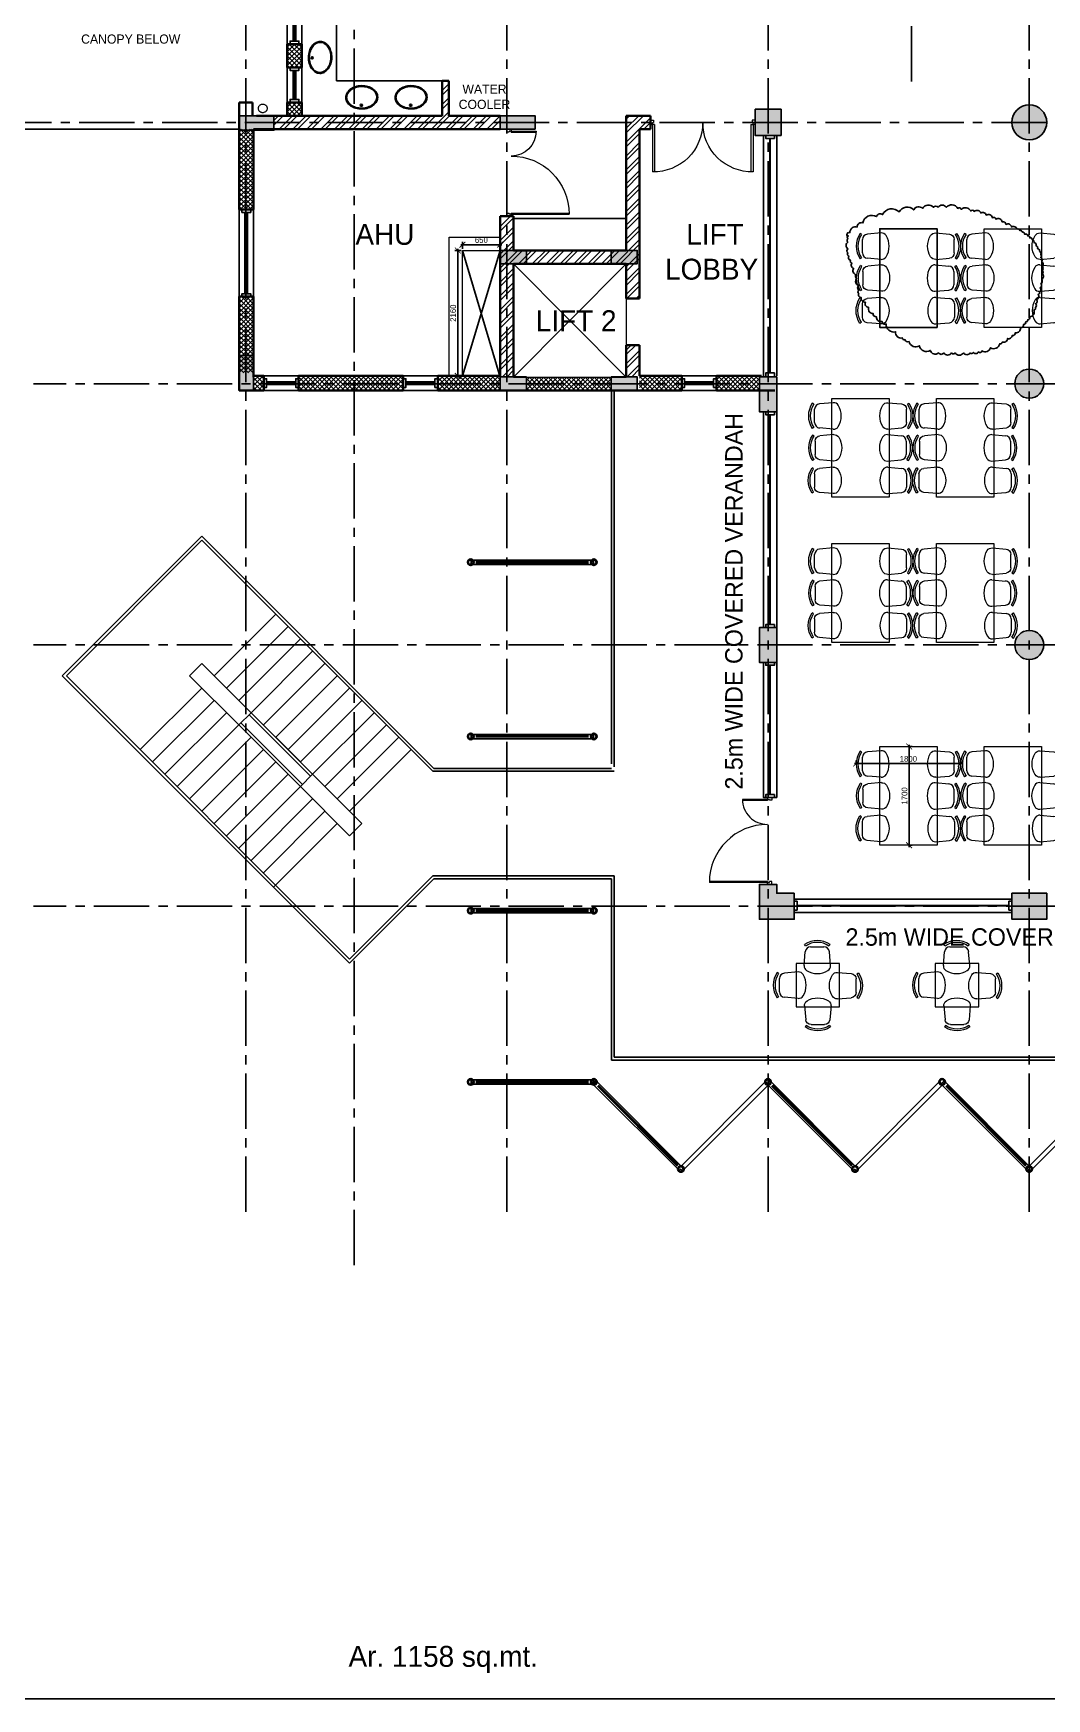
# Model space of a CAD drawing. Header units: millimetres. Extents: x -276609 to 1081398, y -453808 to 472098.
# Drawn here: x 786447 to 803907, y 33722 to 62403 of the extents above; entities that cross this region are included whole.
import ezdxf

# ---------------------------------------------------------------- set-up
doc = ezdxf.new("R2010")
doc.units = ezdxf.units.MM
doc.header["$MEASUREMENT"] = 0
doc.linetypes.add('ACAD_ISO10W100', pattern=[18, 12, -3, 0, -3])
doc.linetypes.add('CENTER2', pattern=[28.575, 19.05, -3.175, 3.175, -3.175])
for name, color, linetype in [('A-Anno Tags', 6, 'Continuous'), ('A-Elevation', 4, 'Continuous'), ('A-Railing', 4, 'Continuous'), ('A-Sanitory', 181, 'Continuous'), ('A-Wall Patt', 8, 'Continuous'), ('A-Window', 4, 'Continuous'), ('AREA', 7, 'Continuous'), ('Dimension', 7, 'Continuous'), ('S-Conc Patt', 9, 'Continuous'), ('SHADING COLUMNS', 210, 'Continuous'), ('text', 252, 'Continuous')]:
    doc.layers.add(name, color=color, linetype=linetype)
doc.layers.add('A-Anno-Grid Lines', color=7, linetype='Continuous', true_color=0xbbc3bd)
for name, color, linetype, lineweight in [('A-Detail Lines', 241, 'Continuous', 25), ('A-DETL-LLIN', 3, 'Continuous', 9), ('A-Door', 4, 'Continuous', 9), ('A-Wall Sec', 1, 'Continuous', 20), ('A-WIN', 5, 'Continuous', 25), ('PLUMBING', 3, 'ACAD_ISO10W100', 18), ('S-Concrete', 40, 'Continuous', 25), ('SHADE SCREEN', 171, 'Continuous', 15), ('STAIR', 3, 'Continuous', 9)]:
    doc.layers.add(name, color=color, linetype=linetype, lineweight=lineweight)
doc.layers.add('I-Furniture', color=7, linetype='Continuous', lineweight=20, true_color=0xb35900)
doc.styles.get("Standard").update_dxf_attribs({"font": ''})
doc.styles.get('Standard').set_extended_font_data('Gill Sans MT')
doc.dimstyles.new('IIITD_WD_M @ 100', dxfattribs={"dimscale": 100, "dimtxt": 1, "dimasz": 1, "dimexe": 0.5, "dimexo": 0.25, "dimgap": 0.3, "dimtad": 1, "dimdec": 0, "dimrnd": 1, "dimzin": 0, "dimdsep": 46, "dimtxsty": 'Standard', "dimblk": 'ARCHTICK', "dimcen": 0.2, "dimdle": 0.3, "dimclrd": 256, "dimclre": 256, "dimclrt": 256, "dimadec": 0, "dimazin": 0, "dimtfac": 1, "dimtdec": 0, "dimtofl": 0, "dimtmove": 0, "dimatfit": 0, "dimfxl": 0.5, "dimfxlon": 1, "dimtolj": 1, "dimtzin": 0, "dimlwd": -1, "dimlwe": -1, "dimarcsym": 0})
pattern_1 = [(45, (318301.2, -21198.51), (-119.32427, 119.32427), []), (45, (318380.76, -21198.51), (-119.32427, 119.32427), [])]
pattern_2 = [(45, (318301.206, -21198.51), (-39.7747564, 39.7747564), []), (135, (318301.206, -21198.51), (-39.7747564, -39.7747564), [])]

# ---------------------------------------------------------------- blocks, each defined once
blk = doc.blocks.new('Round Bar - 3_-44-4 First Floor Lvl')
at = {"layer": 'A-WIN'}
for p, q in [((-1035, -37), (-1035, 25)), ((1026, 38), (-1023, 38)), ((1026, 38), (-1023, 38)), ((1027, 38), (1026, 38)), ((1027, 38), (1026, 38)), ((1064, 38), (1038, 38)), ((1064, 38), (1038, 38)), ((1064, 38), (1064, -3)), ((-1027, -38), (-1026, -38)), ((-1027, -38), (-1026, -38)), ((-1026, -38), (1023, -38)), ((-1026, -38), (1023, -38))]:
    blk.add_line(p, q, dxfattribs=at)
blk = doc.blocks.new('Round Bar - 3_-159-4 First Floor Lvl')
at = {"layer": 'A-WIN'}
for p, q in [((-1051, -27), (-1051, 38)), ((-1038, 38), (-1051, 38)), ((-1038, 38), (-1051, 38)), ((-1026, 38), (-1027, 38)), ((-1026, 38), (-1027, 38)), ((1023, 38), (-1026, 38)), ((1023, 38), (-1026, 38)), ((1057, 1), (1057, -38)), ((-1023, -38), (1026, -38)), ((-1023, -38), (1026, -38)), ((1026, -38), (1027, -38)), ((1026, -38), (1027, -38)), ((1038, -38), (1057, -38)), ((1038, -38), (1057, -38))]:
    blk.add_line(p, q, dxfattribs=at)
blk = doc.blocks.new('Round Bar - 3_-172-4 First Floor Lvl')
at = {"layer": 'A-WIN'}
for p, q in [((-1051, -24), (-1051, 38)), ((-1038, 38), (-1051, 38)), ((-1038, 38), (-1051, 38)), ((-1025, 38), (-1026, 38)), ((-1025, 38), (-1026, 38)), ((1023, 38), (-1025, 38)), ((1023, 38), (-1025, 38)), ((1057, 1), (1057, -38)), ((-1045, -38), (-1038, -38)), ((-1045, -38), (-1038, -38)), ((-1027, -38), (-1026, -38)), ((-1027, -38), (-1026, -38)), ((-1026, -38), (1026, -38)), ((-1026, -38), (1026, -38)), ((1026, -38), (1027, -38)), ((1026, -38), (1027, -38)), ((1038, -38), (1057, -38)), ((1038, -38), (1057, -38))]:
    blk.add_line(p, q, dxfattribs=at)
blk = doc.blocks.new('Round Bar - 3_-170-4 First Floor Lvl')
at = {"layer": 'A-WIN'}
for p, q in [((-1051, 38), (-1051, -38)), ((-1038, 38), (-1051, 38)), ((-1038, 38), (-1051, 38)), ((-1026, 38), (-1028, 38)), ((-1026, 38), (-1028, 38)), ((1026, 38), (-1026, 38)), ((1026, 38), (-1026, 38)), ((1027, 38), (1026, 38)), ((1027, 38), (1026, 38)), ((1057, 38), (1038, 38)), ((1057, 38), (1038, 38)), ((1057, -38), (1057, 38)), ((-1051, -38), (-1038, -38)), ((-1051, -38), (-1038, -38)), ((-1027, -38), (-1026, -38)), ((-1027, -38), (-1026, -38)), ((-1026, -38), (1026, -38)), ((-1026, -38), (1026, -38)), ((1026, -38), (1028, -38)), ((1026, -38), (1028, -38)), ((1038, -38), (1057, -38)), ((1038, -38), (1057, -38))]:
    blk.add_line(p, q, dxfattribs=at)
blk = doc.blocks.new('Round Bar - 3_-167-4 First Floor Lvl')
at = {"layer": 'A-WIN'}
for p, q in [((-1051, -38), (-1051, 24)), ((-1038, 38), (-1044, 38)), ((-1038, 38), (-1044, 38)), ((1026, 38), (-1026, 38)), ((-1026, 38), (-1026, 38)), ((-1026, 38), (-1026, 38)), ((-1026, 38), (-1026, 38)), ((1026, 38), (-1026, 38)), ((-1026, 38), (-1026, 38)), ((1027, 38), (1026, 38)), ((1027, 38), (1026, 38)), ((1057, 38), (1038, 38)), ((1057, 38), (1038, 38)), ((1057, -38), (1057, 38)), ((-1051, -38), (-1038, -38)), ((-1051, -38), (-1038, -38)), ((-1026, -38), (-1026, -38)), ((-1026, -38), (-1026, -38)), ((-1026, -38), (1026, -38)), ((-1026, -38), (1026, -38)), ((-1026, -38), (-1026, -38)), ((-1026, -38), (-1026, -38)), ((1026, -38), (1028, -38)), ((1026, -38), (1028, -38)), ((1038, -38), (1057, -38)), ((1038, -38), (1057, -38))]:
    blk.add_line(p, q, dxfattribs=at)
blk = doc.blocks.new('basin2')
for points in [[(278, -206, 0.12976), (261, -133, 0.106426), (201, -63, 0.084431), (116, -18, 0.073534), (7, 0, 0.073534), (-102, -14, 0.084431), (-188, -55, 0.106426), (-251, -122, 0.12976), (-272, -195, 0.12976), (-254, -269, 0.106426), (-194, -339, 0.084431), (-109, -383, 0.073534), (-1, -402, 0.073534), (108, -388, 0.084431), (195, -347, 0.106426), (258, -279, 0.12976)], [(263, -201, 0.119977), (247, -140, 0.106426), (192, -75, 0.084431), (111, -33, 0.073534), (7, -15, 0.073534), (-97, -28, 0.084431), (-180, -67, 0.106426), (-238, -130, 0.12976), (-257, -196, 0.009633), (-257, -201, 0.119977), (-240, -262, 0.106426), (-185, -327, 0.084431), (-104, -369, 0.073534), (0, -387, 0.073534), (104, -373, 0.084431), (187, -334, 0.106426), (245, -272, 0.12976), (263, -206, 0.009633)]]:
    blk.add_lwpolyline(points, format="xyb", close=True)
for radius in [17.8, 12.2]:
    blk.add_circle((-4, -64), radius)
blk = doc.blocks.new('grd din')
at = {"layer": 'A-Anno-Grid Lines', "linetype": 'CENTER2', "ltscale": 50}
for p, q in [((484314, 133526), (484314, 180371)), ((486784, 152996), (486784, 180371)), ((475314, 133526), (475314, 179267)), ((477184, 132609), (477184, 179317)), ((479814, 133526), (479814, 179267)), ((488814, 133526), (488814, 179267)), ((520545, 152289), (470258, 152289)), ((516514, 147789), (471659, 147789)), ((516514, 143289), (471659, 143289)), ((516514, 138789), (471659, 138789))]:
    blk.add_line(p, q, dxfattribs=at)
blk = doc.blocks.new('Big Door Garbage')
at = {"layer": 'A-Door', "color": 5, "lineweight": 18}
for p, q in [((-12550, 128778), (-12500, 128778)), ((-12550, 128703), (-12550, 128778)), ((-12500, 128778), (-12500, 128738)), ((-11100, 128778), (-11100, 128738)), ((-11050, 128778), (-11100, 128778)), ((-11050, 128703), (-11050, 128778)), ((-12550, 128703), (-12515, 128703)), ((-12515, 128738), (-12500, 128738)), ((-12515, 128703), (-12515, 128738)), ((-12515, 128703), (-12515, 128273)), ((-12499, 128703), (-12515, 128703)), ((-12499, 128703), (-12499, 128273)), ((-11101, 128703), (-11101, 127703)), ((-11101, 128703), (-11085, 128703)), ((-11085, 128738), (-11100, 128738)), ((-11085, 128703), (-11085, 128738)), ((-11050, 128703), (-11085, 128703)), ((-11085, 128703), (-11085, 127703))]:
    blk.add_line(p, q, dxfattribs=at)
at = {"layer": 'A-Door', "lineweight": 18}
for centre, radius, start, end in [((-12515, 128703), 430, 270, 0), ((-11085, 128703), 1000, 180, 270)]:
    blk.add_arc(centre, radius, start, end, dxfattribs=at)
blk = doc.blocks.new('w8')
at = {"layer": 'A-Window', "color": 2, "lineweight": 30}
blk.add_line((484324, 139289), (484324, 142939), dxfattribs=at)
at = {"layer": 'A-Window'}
for points in [[(484209, 139239), (484209, 142989)], [(484399, 142989), (484399, 142939), (484249, 142939), (484249, 142989)], [(484439, 139239), (484439, 142989)], [(484399, 139239), (484399, 139289), (484249, 139289), (484249, 139239)]]:
    blk.add_lwpolyline(points, dxfattribs=at)
blk = doc.blocks.new('din d7')
at = {"layer": 'A-Door', "color": 5, "lineweight": 18}
for p, q in [((486934, 174520), (486934, 175332)), ((486969, 174518), (486969, 175332)), ((488629, 174518), (488629, 175332)), ((488664, 174518), (488664, 175332)), ((486899, 174518), (486934, 174518)), ((486899, 174518), (486899, 174443)), ((486899, 174443), (486949, 174443)), ((486934, 174518), (486934, 174483)), ((486969, 174518), (486934, 174518)), ((486934, 174483), (486949, 174483)), ((486949, 174443), (486949, 174483)), ((488629, 174518), (488664, 174518)), ((488664, 174483), (488649, 174483)), ((488649, 174443), (488649, 174483)), ((488699, 174443), (488649, 174443)), ((488664, 174518), (488664, 174483)), ((488699, 174518), (488664, 174518)), ((488699, 174518), (488699, 174443))]:
    blk.add_line(p, q, dxfattribs=at)
at = {"layer": 'A-Door', "lineweight": 18}
for centre, start, end in [((486950, 174483), 359.9841, 91.0727), ((488648, 174483), 88.9273, 180.0159)]:
    blk.add_arc(centre, 849, start, end, dxfattribs=at)
blk = doc.blocks.new('din v1')
at = {"layer": 'A-Window', "color": 2, "lineweight": 60}
blk.add_line((474051, 158052), (474051, 157552), dxfattribs=at)
at = {"layer": 'A-Window'}
for points in [[(473926, 158102), (473926, 157502)], [(473976, 158102), (473976, 158052), (474126, 158052), (474126, 158102)], [(474176, 158102), (474176, 157502)], [(473976, 157502), (473976, 157552), (474126, 157552), (474126, 157502)]]:
    blk.add_lwpolyline(points, dxfattribs=at)
blk = doc.blocks.new('din w3')
at = {"layer": 'A-Window', "color": 2, "lineweight": 60}
blk.add_line((477594, 164984), (477594, 166384), dxfattribs=at)
at = {"layer": 'A-Window'}
for points in [[(477469, 164934), (477469, 166434)], [(477669, 166434), (477669, 166384), (477519, 166384), (477519, 166434)], [(477719, 164934), (477719, 166434)], [(477669, 164934), (477669, 164984), (477519, 164984), (477519, 164934)]]:
    blk.add_lwpolyline(points, dxfattribs=at)
blk = doc.blocks.new('ergrthyjty')
at = {"layer": 'S-Conc Patt'}
for points in [[(485606, 82068, 1), (485006, 82068, 1)], [(471691, 82183), (471691, 81933), (472291, 81933), (472291, 82183)], [(476191, 82183), (476191, 81953), (476791, 81953), (476791, 82183)], [(480581, 82293), (480581, 81843), (481031, 81843), (481031, 82293)], [(476191, 79863), (476191, 79633), (476641, 79633), (476641, 79863)], [(478101, 79863), (478101, 79633), (478551, 79633), (478551, 79863)], [(471941, 78053), (471691, 78053), (471691, 77453), (471941, 77453)], [(485556, 77568, 1), (485056, 77568, 1)], [(476191, 77683), (476191, 77453), (476641, 77453), (476641, 77683)], [(478101, 77683), (478101, 77453), (478551, 77453), (478551, 77683)], [(480956, 77683), (480656, 77683), (480656, 77083), (480956, 77083)], [(480956, 73368), (480656, 73368), (480656, 72768), (480956, 72768)], [(485556, 73068, 1), (485056, 73068, 1)], [(480656, 68343), (481256, 68343), (481256, 68793), (480956, 68793), (480956, 68943), (480656, 68943)], [(485606, 68343), (485606, 68793), (485006, 68793), (485006, 68343)]]:
    blk.add_hatch(color=8, dxfattribs=at).paths.add_polyline_path(points)
at = {"layer": 'S-Concrete'}
for points in [[(471691, 82183), (471691, 81933), (472291, 81933), (472291, 82183)], [(476191, 82183), (476191, 81953), (476791, 81953), (476791, 82183)], [(480581, 82293), (480581, 81843), (481031, 81843), (481031, 82293)], [(476191, 79863), (476191, 79633), (476641, 79633), (476641, 79863)], [(478101, 79863), (478101, 79633), (478551, 79633), (478551, 79863)], [(471941, 78053), (471691, 78053), (471691, 77453), (471941, 77453)], [(476191, 77683), (476191, 77453), (476641, 77453), (476641, 77683)], [(478101, 77683), (478101, 77453), (478551, 77453), (478551, 77683)], [(480956, 77683), (480656, 77683), (480656, 77083), (480956, 77083)], [(480956, 73368), (480656, 73368), (480656, 72768), (480956, 72768)], [(481256, 68793), (480956, 68793), (480956, 68943), (480656, 68943), (480656, 68343), (481256, 68343)], [(485606, 68793), (485606, 68343), (485006, 68343), (485006, 68793)]]:
    blk.add_lwpolyline(points, close=True, dxfattribs=at)
for centre, radius in [((485306, 82068), 300), ((485306, 77568), 250), ((485306, 73068), 250)]:
    blk.add_circle(centre, radius, dxfattribs=at)
blk = doc.blocks.new('din w1')
at = {"layer": 'A-Window', "color": 2, "lineweight": 60}
blk.add_line((476279, 163779), (476779, 163779), dxfattribs=at)
at = {"layer": 'A-Window'}
for points in [[(476229, 163904), (476829, 163904)], [(476229, 163704), (476279, 163704), (476279, 163854), (476229, 163854)], [(476829, 163704), (476779, 163704), (476779, 163854), (476829, 163854)], [(476229, 163654), (476829, 163654)]]:
    blk.add_lwpolyline(points, dxfattribs=at)
blk = doc.blocks.new('yhtyjuyk')
at = {"layer": 'A-Window', "color": 2, "lineweight": 30}
blk.add_line((480841, 77753), (480841, 81793), dxfattribs=at)
at = {"layer": 'A-Window'}
for points in [[(480726, 77703), (480726, 81843)], [(480766, 81843), (480766, 81793), (480916, 81793), (480916, 81843)], [(480956, 77703), (480956, 81843)], [(480766, 77703), (480766, 77753), (480916, 77753), (480916, 77703)]]:
    blk.add_lwpolyline(points, dxfattribs=at)
blk = doc.blocks.new('Pipe-Column - Pipe3-1_2STD-50-2 GL')
at = {"layer": 'S-Concrete', "lineweight": 35}
for radius, start, end in [(50.8, 0, 180), (45.1, 0, 180), (45.1, 180, 0), (50.8, 180, 360)]:
    blk.add_arc((0, 0), radius, start, end, dxfattribs=at)
blk = doc.blocks.new('Pipe-Column - Pipe3-1_2STD-48-2 GL')
at = {"layer": 'S-Concrete', "lineweight": 35}
for radius, start, end in [(50.8, 0, 180), (50.8, 180, 360), (45.1, 360, 180), (45.1, 180, 360)]:
    blk.add_arc((0, 0), radius, start, end, dxfattribs=at)
blk = doc.blocks.new('Pipe-Column - Pipe3-1_2STD-49-2 GL')
at = {"layer": 'S-Concrete', "lineweight": 35}
for radius, start, end in [(50.8, 0, 180), (50.8, 180, 360), (45.1, 360, 180), (45.1, 180, 360)]:
    blk.add_arc((0, 0), radius, start, end, dxfattribs=at)
blk = doc.blocks.new('TRGHT4')
at = {"layer": 'SHADING COLUMNS', "rotation": 135.0000000004137}
for name, p in [('Pipe-Column - Pipe3-1_2STD-48-2 GL', (397060, -137137)), ('Pipe-Column - Pipe3-1_2STD-48-2 GL', (399181, -137137)), ('Pipe-Column - Pipe3-1_2STD-48-2 GL', (397060, -140137)), ('Pipe-Column - Pipe3-1_2STD-48-2 GL', (399181, -140137)), ('Pipe-Column - Pipe3-1_2STD-48-2 GL', (397060, -143137)), ('Pipe-Column - Pipe3-1_2STD-48-2 GL', (399181, -143137)), ('Pipe-Column - Pipe3-1_2STD-48-2 GL', (397060, -146087)), ('Pipe-Column - Pipe3-1_2STD-49-2 GL', (399181, -146087))]:
    blk.add_blockref(name, p, dxfattribs=at)
at = {"layer": 'SHADING COLUMNS'}
for p in [(402181, -146087), (405181, -146087), (400681, -147587), (403681, -147587), (406681, -147587)]:
    blk.add_blockref('Pipe-Column - Pipe3-1_2STD-50-2 GL', p, dxfattribs=at)
blk = doc.blocks.new('A$C276F41A0')
at = {"layer": 'A-Window', "color": 2, "lineweight": 30}
blk.add_line((-115, -3665), (-115, -50), dxfattribs=at)
at = {"layer": 'A-Window'}
for points in [[(-230, -3715), (-230, 0)], [(-190, 0), (-190, -50), (-40, -50), (-40, 0)], [(0, -3715), (0, 0)], [(-190, -3715), (-190, -3665), (-40, -3665), (-40, -3715)]]:
    blk.add_lwpolyline(points, dxfattribs=at)
blk = doc.blocks.new('_ArchTick')
at = {"color": 0, "linetype": 'ByBlock', "const_width": 0.15}
blk.add_lwpolyline([(-0.5, -0.5), (0.5, 0.5)], dxfattribs=at)
blk = doc.blocks.new('*D505')
at = {"layer": 'text', "transparency": 16777216}
for p, q in [((793842, 58689), (793842, 58813)), ((794492, 58689), (794492, 58813)), ((794522, 58763), (793812, 58763))]:
    blk.add_line(p, q, dxfattribs=at)
at = {"layer": 'text', "transparency": 16777216, "xscale": 100, "yscale": 100, "zscale": 100, "rotation": 180}
blk.add_blockref('_ArchTick', (793842, 58763), dxfattribs=at)
at = {"layer": 'text', "transparency": 16777216, "xscale": 100, "yscale": 100, "zscale": 100}
blk.add_blockref('_ArchTick', (794492, 58763), dxfattribs=at)
at = {"layer": 'text', "transparency": 16777216, "insert": (794167, 58843), "char_height": 100, "attachment_point": 5}
blk.add_mtext('\\A1;650', dxfattribs=at)
blk = doc.blocks.new('*D506')
at = {"layer": 'text', "transparency": 16777216}
for p, q in [((793817, 58664), (793711, 58664)), ((793761, 58694), (793761, 56474)), ((793817, 56504), (793711, 56504))]:
    blk.add_line(p, q, dxfattribs=at)
at = {"layer": 'text', "transparency": 16777216, "xscale": 100, "yscale": 100, "zscale": 100}
for p, rotation in [((793761, 58664), 90), ((793761, 56504), 270)]:
    blk.add_blockref('_ArchTick', p, dxfattribs=dict(at, rotation=rotation))
at = {"layer": 'text', "transparency": 16777216, "insert": (793681, 57584), "char_height": 100, "attachment_point": 5, "rotation": 90}
blk.add_mtext('\\A1;2160', dxfattribs=at)
blk = doc.blocks.new('chair1')
at = {"layer": 'I-Furniture'}
for p, q in [((-320, 228), (-84, 207)), ((1, 115), (1, -115)), ((16, 201), (42, 219)), ((-320, -228), (-84, -207)), ((16, -201), (42, -219))]:
    blk.add_line(p, q, dxfattribs=at)
for centre, radius, start, end in [((-108, 0), 351, 148.407, 211.593), ((-328, 135), 92.9, 85.0303, 148.407), ((-92, 115), 92.9, 0, 85.0303), ((-278, 0), 356, 325.6197, 34.3803), ((-278, 0), 387, 325.6197, 34.3803), ((-328, -135), 92.9, 211.593, 274.9697), ((-92, -115), 92.9, 274.9697, 0)]:
    blk.add_arc(centre, radius, start, end, dxfattribs=at)
blk = doc.blocks.new('wegegt')
at = {"layer": 'I-Furniture'}
blk.add_lwpolyline([(489413, 140432), (490163, 140432), (490163, 141182), (489413, 141182)], close=True, dxfattribs=at)
for p, rotation in [((489780, 141466), 90), ((489129, 140807), 180)]:
    blk.add_blockref('chair1', p, dxfattribs=dict(at, rotation=rotation))
at = {"layer": 'I-Furniture', "xscale": -1}
for p, rotation in [((490447, 140799), 180), ((489788, 140129), 90)]:
    blk.add_blockref('chair1', p, dxfattribs=dict(at, rotation=rotation))
blk = doc.blocks.new('*D508')
at = {"layer": 'A-Detail Lines', "transparency": 16777216}
for p, q in [((801538, 50150), (801538, 48390)), ((801538, 50120), (801588, 50120)), ((801538, 48420), (801588, 48420))]:
    blk.add_line(p, q, dxfattribs=at)
at = {"layer": 'A-Detail Lines', "transparency": 16777216, "xscale": 100, "yscale": 100, "zscale": 100}
for p, rotation in [((801538, 50120), 90), ((801538, 48420), 270)]:
    blk.add_blockref('_ArchTick', p, dxfattribs=dict(at, rotation=rotation))
at = {"layer": 'A-Detail Lines', "transparency": 16777216, "insert": (801458, 49270), "char_height": 100, "attachment_point": 5, "rotation": 90}
blk.add_mtext('\\A1;1700', dxfattribs=at)
blk = doc.blocks.new('dad')
at = {"layer": 'I-Furniture'}
blk.add_lwpolyline([(801471, -14624), (800484, -14624), (800484, -12924), (801471, -12924)], close=True, dxfattribs=at)
at = {"layer": 'I-Furniture', "rotation": 180}
blk.add_blockref('chair1', (800187, -13225), dxfattribs=at)
at = {"layer": 'I-Furniture', "xscale": -1, "rotation": 180}
blk.add_blockref('chair1', (801768, -13225), dxfattribs=at)
at = {"layer": 'I-Furniture', "xscale": -1}
for p in [(800194, -13774), (800185, -14335)]:
    blk.add_blockref('chair1', p, dxfattribs=at)
at = {"layer": 'I-Furniture'}
for p in [(801761, -13774), (801770, -14335)]:
    blk.add_blockref('chair1', p, dxfattribs=at)
blk = doc.blocks.new('*D510')
at = {"layer": 'A-Detail Lines', "transparency": 16777216}
for p, q in [((800594, 49827), (802454, 49827)), ((800624, 49827), (800624, 49877)), ((802424, 49827), (802424, 49877))]:
    blk.add_line(p, q, dxfattribs=at)
at = {"layer": 'A-Detail Lines', "transparency": 16777216, "xscale": 100, "yscale": 100, "zscale": 100, "rotation": 180}
blk.add_blockref('_ArchTick', (800624, 49827), dxfattribs=at)
at = {"layer": 'A-Detail Lines', "transparency": 16777216, "xscale": 100, "yscale": 100, "zscale": 100}
blk.add_blockref('_ArchTick', (802424, 49827), dxfattribs=at)
at = {"layer": 'A-Detail Lines', "transparency": 16777216, "insert": (801524, 49907), "char_height": 100, "attachment_point": 5}
blk.add_mtext('\\A1;1800', dxfattribs=at)

msp = doc.modelspace()

# ---------------------------------------------------------------- hatches: boundary and pattern name
at = {"layer": 'A-Wall Patt'}
h = msp.add_hatch(dxfattribs=at)
h.set_pattern_fill('ANSI37', color=256, scale=450, style=0)
h.set_pattern_definition(pattern_2)
h.paths.add_polyline_path([(791072.4, 62219.2), (790822.4, 62219.2), (790822.4, 61814.2), (791072.4, 61814.2)])
h = msp.add_hatch(dxfattribs=at)
h.set_pattern_fill('ANSI32', color=256, scale=450, angle=360, style=0)
h.set_pattern_definition(pattern_1)
h.paths.add_polyline_path([(794492.4, 60984.2), (793607.4, 60984.2), (793607.4, 61584.2), (793492.4, 61584.2), (793492.4, 60984.2), (790592.4, 60984.2), (790592.4, 60754.2), (794492.4, 60754.2)])
h = msp.add_hatch(dxfattribs=at)
h.set_pattern_fill('ANSI37', color=256, scale=450, style=0)
h.set_pattern_definition(pattern_2)
h.paths.add_polyline_path([(791072.4, 61214.2), (790822.4, 61214.2), (790822.4, 60984.2), (791072.4, 60984.2)])
h = msp.add_hatch(dxfattribs=at)
h.set_pattern_fill('ANSI32', color=256, scale=450, angle=360, style=0)
h.set_pattern_definition(pattern_1)
h.paths.add_polyline_path([(794722.4, 58434.2), (794492.4, 58434.2), (794492.4, 56484.2), (794722.4, 56484.2)])
h.paths.add_polyline_path([(796892.4, 57034.2), (796662.4, 57034.2), (796662.4, 56484.2), (796852.4, 56484.2), (796892.4, 56504.2)])
h.paths.add_polyline_path([(796892.4, 60754.2), (797082.4, 60754.2), (797082.4, 60984.2), (796662.4, 60984.2), (796662.4, 58664.2), (794722.4, 58664.2), (794722.4, 59254.2), (794492.4, 59254.2), (794492.4, 58434.2), (794722.4, 58434.2), (796662.4, 58434.2), (796662.4, 57834.2), (796892.4, 57834.2)])
h = msp.add_hatch(dxfattribs=at)
h.set_pattern_fill('ANSI37', color=256, scale=450, style=0)
h.set_pattern_definition(pattern_2)
h.paths.add_polyline_path([(790242.4, 60754.2), (789992.4, 60754.2), (789992.4, 59369.2), (790242.4, 59369.2)])
h = msp.add_hatch(dxfattribs=at)
h.set_pattern_fill('ANSI37', color=256, scale=450, style=0)
h.set_pattern_definition(pattern_2)
h.paths.add_polyline_path([(790242.4, 57869.2), (789992.4, 57869.2), (789992.4, 56554.2), (790242.4, 56554.2)])
h = msp.add_hatch(dxfattribs=at)
h.set_pattern_fill('ANSI37', color=256, scale=450, style=0)
h.set_pattern_definition(pattern_2)
h.paths.add_polyline_path([(790418.2, 56254.2), (790418.2, 56504.2), (790242.4, 56504.2), (790242.4, 56254.2)])
h = msp.add_hatch(dxfattribs=at)
h.set_pattern_fill('ANSI37', color=256, scale=450, style=0)
h.set_pattern_definition(pattern_2)
h.paths.add_polyline_path([(791018.2, 56504.2), (791018.2, 56254.2), (792818.2, 56254.2), (792818.2, 56504.2)])
h = msp.add_hatch(dxfattribs=at)
h.set_pattern_fill('ANSI37', color=256, scale=450, style=0)
h.set_pattern_definition(pattern_2)
h.paths.add_polyline_path([(794492.4, 56504.2), (793418.2, 56504.2), (793418.2, 56254.2), (794492.4, 56254.2)])
h = msp.add_hatch(dxfattribs=at)
h.set_pattern_fill('ANSI37', color=256, scale=450, style=0)
h.set_pattern_definition(pattern_2)
h.paths.add_polyline_path([(797618.2, 56504.2), (796892.4, 56504.2), (796892.4, 56484.2), (796892.4, 56254.2), (797618.2, 56254.2)])
h = msp.add_hatch(dxfattribs=at)
h.set_pattern_fill('ANSI37', color=256, scale=450, style=0)
h.set_pattern_definition(pattern_2)
h.paths.add_polyline_path([(798957.4, 56504.2), (798218.2, 56504.2), (798218.2, 56254.2), (798957.4, 56254.2)])
h = msp.add_hatch(dxfattribs=at)
h.set_pattern_fill('ANSI37', color=256, scale=450, style=0)
h.set_pattern_definition(pattern_2)
h.paths.add_polyline_path([(796402.4, 56484.2), (794942.4, 56484.2), (794942.4, 56254.2), (796402.4, 56254.2)])

# ---------------------------------------------------------------- linework, layer by layer
at = {"layer": 'A-Anno Tags'}
msp.add_line((794722.4, 59254.2), (794722.4, 59214.2), dxfattribs=at)
at = {"layer": 'A-Anno Tags', "color": 1}
msp.add_lwpolyline([(802017.5, 57338.2), (801030.5, 57338.2), (801030.5, 59038.2), (802017.5, 59038.2)], close=True, dxfattribs=at)
at = {"layer": 'A-Detail Lines'}
for p, q in [((794722.4, 59214.2), (796662.4, 59214.2)), ((796662.4, 56484.2), (794722.4, 58434.2)), ((794722.4, 56484.2), (796662.4, 58434.2))]:
    msp.add_line(p, q, dxfattribs=at)
msp.add_lwpolyline([(800463.2, 58933.3, -0.5205671), (800516.8, 58969.1, -0.5205671), (800516.8, 58969.1, -0.5205671), (800641.8, 59067.3, -0.5205671), (800641.8, 59067.3, -0.5205671), (800740.1, 59138.7, -0.5205671), (800740.1, 59138.7, -0.5205671), (800972.3, 59245.8, -0.5205671), (800972.3, 59245.8, -0.5205671), (801079.5, 59281.5, -0.5205671), (801079.5, 59281.5, -0.5205671), (801365.3, 59326.2, -0.5205671), (801365.3, 59326.2, -0.5205671), (801615.4, 59361.9, -0.5205671), (801615.4, 59361.9, -0.5205671), (801767.2, 59388.7, -0.5205671), (801767.2, 59388.7, -0.5205671), (801954.8, 59406.5, -0.5205671), (801954.8, 59406.5, -0.5205671), (802035.2, 59406.5, -0.5205671), (802035.2, 59406.5, -0.5205671), (802178.1, 59406.5, -0.5205671), (802178.1, 59406.5, -0.5205671), (802374.6, 59388.7, -0.5205671), (802374.6, 59388.7, -0.5205671), (802437.1, 59370.8, -0.5205671), (802437.1, 59370.8, -0.5205671), (802597.8, 59344, -0.5205671), (802597.8, 59344, -0.5205671), (802660.4, 59335.1, -0.5205671), (802660.4, 59335.1, -0.5205671), (802776.5, 59308.3, -0.5205671), (802776.5, 59308.3, -0.5205671), (802865.8, 59272.6, -0.5205671), (802865.8, 59272.6, -0.5205671), (802973, 59228, -0.5205671), (802973, 59228, -0.5205671), (803035.5, 59201.2, -0.5205671), (803035.5, 59201.2, -0.5205671), (803142.7, 59156.6, -0.5205671), (803142.7, 59156.6, -0.5205671), (803205.2, 59111.9, -0.5205671), (803205.2, 59111.9, -0.5205671), (803303.4, 59067.3, -0.5205671), (803303.4, 59067.3, -0.5205671), (803392.8, 59031.6, -0.5205671), (803392.8, 59031.6, -0.5205671), (803446.3, 59004.8, -0.5205671), (803446.3, 59004.8, -0.5205671), (803491, 58978, -0.5205671), (803491, 58978, -0.5205671), (803526.7, 58942.3, -0.5205671), (803526.7, 58942.3, -0.5205671), (803580.3, 58915.5, -0.5205671), (803580.3, 58915.5, -0.5205671), (803616, 58879.8, -0.5205671), (803616, 58879.8, -0.5205671), (803660.7, 58844.1, -0.5205671), (803660.7, 58844.1, -0.5205671), (803687.5, 58799.4, -0.5205671), (803687.5, 58799.4, -0.5205671), (803723.2, 58745.8, -0.5205671), (803723.2, 58745.8, -0.5205671), (803750, 58692.3, -0.5205671), (803750, 58692.3, -0.5205671), (803785.8, 58647.6, -0.5205671), (803785.8, 58647.6, -0.5205671), (803803.6, 58594.1, -0.5205671), (803803.6, 58594.1, -0.5205671), (803803.6, 58540.5, -0.5205671), (803803.6, 58540.5, -0.5205671), (803821.5, 58469.1, -0.5205671), (803821.5, 58469.1, -0.5205671), (803830.4, 58379.8, -0.5205671), (803830.4, 58379.8, -0.5205671), (803830.4, 58326.2, -0.5205671), (803830.4, 58326.2, -0.5205671), (803830.4, 58263.7, -0.5205671), (803830.4, 58263.7, -0.5205671), (803821.5, 58165.5, -0.5205671), (803821.5, 58165.5, -0.5205671), (803803.6, 58094.1, -0.5205671), (803803.6, 58094.1, -0.5205671), (803794.7, 58022.6, -0.5205671), (803794.7, 58022.6, -0.5205671), (803785.8, 57951.2, -0.5205671), (803785.8, 57951.2, -0.5205671), (803759, 57906.6, -0.5205671), (803759, 57906.6, -0.5205671), (803732.2, 57817.3, -0.5205671), (803732.2, 57817.3, -0.5205671), (803714.3, 57745.9, -0.5205671), (803714.3, 57745.9, -0.5205671), (803714.3, 57683.4, -0.5205671), (803714.3, 57683.4, -0.5205671), (803687.5, 57638.7, -0.5205671), (803687.5, 57638.7, -0.5205671), (803616, 57522.7, -0.5205671), (803616, 57522.7, -0.5205671), (803580.3, 57469.1, -0.5205671), (803580.3, 57469.1, -0.5205671), (803544.6, 57433.4, -0.5205671), (803544.6, 57433.4, -0.5205671), (803508.9, 57388.7, -0.5205671), (803508.9, 57388.7, -0.5205671), (803455.3, 57335.2, -0.5205671), (803455.3, 57335.2, -0.5205671), (803366, 57245.9, -0.5205671), (803366, 57245.9, -0.5205671), (803312.4, 57201.2, -0.5205671), (803312.4, 57201.2, -0.5205671), (803232, 57147.7, -0.5205671), (803232, 57147.7, -0.5205671), (803142.7, 57085.2, -0.5205671), (803142.7, 57085.2, -0.5205671), (803098, 57058.4, -0.5205671), (803098, 57058.4, -0.5205671), (802937.2, 56987, -0.5205671), (802937.2, 56987, -0.5205671), (802794.3, 56933.4, -0.5205671), (802794.3, 56933.4, -0.5205671), (802731.8, 56915.5, -0.5205671), (802731.8, 56915.5, -0.5205671), (802642.5, 56906.6, -0.5205671), (802642.5, 56906.6, -0.5205671), (802588.9, 56897.7, -0.5205671), (802588.9, 56897.7, -0.5205671), (802472.8, 56897.7, -0.5205671), (802472.8, 56897.7, -0.5205671), (802329.9, 56897.7, -0.5205671), (802329.9, 56897.7, -0.5205671), (802267.4, 56897.7, -0.5205671), (802267.4, 56897.7, -0.5205671), (802133.4, 56897.7, -0.5205671), (802133.4, 56897.7, -0.5205671), (802044.1, 56897.7, -0.5205671), (802044.1, 56897.7, -0.5205671), (801901.2, 56942.3, -0.5205671), (801901.2, 56942.3, -0.5205671), (801713.6, 57022.7, -0.5205671), (801713.6, 57022.7, -0.5205671), (801535, 57094.1, -0.5205671), (801535, 57094.1, -0.5205671), (801463.5, 57129.8, -0.5205671), (801463.5, 57129.8, -0.5205671), (801418.9, 57156.6, -0.5205671), (801418.9, 57156.6, -0.5205671), (801302.8, 57263.7, -0.5205671), (801302.8, 57263.7, -0.5205671), (801142, 57397.7, -0.5205671), (801142, 57397.7, -0.5205671), (801070.5, 57442.3, -0.5205671), (801070.5, 57442.3, -0.5205671), (800972.3, 57522.7, -0.5205671), (800972.3, 57522.7, -0.5205671), (800918.7, 57576.2, -0.5205671), (800918.7, 57576.2, -0.5205671), (800838.3, 57683.4, -0.5205671), (800838.3, 57683.4, -0.5205671), (800784.7, 57772.7, -0.5205671), (800784.7, 57772.7, -0.5205671), (800713.3, 57853, -0.5205671), (800713.3, 57853, -0.5205671), (800668.6, 57924.4, -0.5205671), (800668.6, 57924.4, -0.5205671), (800668.6, 57978, -0.5205671), (800668.6, 57978, -0.5205671), (800668.6, 58058.4, -0.5205671), (800668.6, 58058.4, -0.5205671), (800632.9, 58183.4, -0.5205671), (800632.9, 58183.4, -0.5205671), (800624, 58245.9, -0.5205671), (800624, 58245.9, -0.5205671), (800579.3, 58353, -0.5205671), (800579.3, 58353, -0.5205671), (800552.5, 58442.3, -0.5205671), (800552.5, 58442.3, -0.5205671), (800525.7, 58495.9, -0.5205671), (800525.7, 58495.9, -0.5205671), (800498.9, 58567.3, -0.5205671), (800498.9, 58567.3, -0.5205671), (800481.1, 58620.8, -0.5205671), (800481.1, 58620.8, -0.5205671), (800481.1, 58692.3, -0.5205671), (800481.1, 58692.3, -0.5205671), (800481.1, 58808.3, -0.5205671), (800481.1, 58808.3, -0.5205671), (800481.1, 58861.9, -0.5205671), (800481.1, 58861.9, -0.5205671), (800490, 58915.5, -0.5205671), (800490, 58915.5, -0.5205671), (800463.2, 58933.3)], format="xyb", dxfattribs=at)
at = {"layer": 'A-DETL-LLIN'}
msp.add_line((796662.4, 57834.2), (796662.4, 57034.2), dxfattribs=at)
at = {"layer": 'A-Elevation'}
for q in [(791672.4, 64054.2), (793492.4, 61584.2)]:
    msp.add_line((791672.4, 61584.2), q, dxfattribs=at)
at = {"layer": 'A-Railing'}
for p, q in [((796407.4, 49821.5), (796407.4, 56254.2)), ((796457.4, 49771.5), (796457.4, 56254.2)), ((789351.2, 53743.9), (786947, 51339.8)), ((789351.2, 53673.2), (787017.7, 51339.8)), ((789351.2, 53743.9), (793350.9, 49744.2)), ((789351.2, 53673.2), (793330.2, 49694.2)), ((786947, 51339.8), (791896.7, 46390)), ((787017.7, 51339.8), (791896.7, 46460.7)), ((791260.3, 49642.7), (789527.9, 51375.1)), ((789987.6, 50491.2), (791048.2, 49430.6)), ((790022.9, 50526.6), (791083.6, 49465.9)), ((791225, 49607.4), (790164.3, 50668)), ((790199.7, 50703.4), (791048.2, 49854.8)), ((796457.4, 49694.2), (793330.2, 49694.2)), ((796407.4, 49744.2), (793350.9, 49744.2)), ((793330.2, 47894.2), (791896.7, 46460.7)), ((793350.9, 47844.2), (791896.7, 46390)), ((796457.4, 47894.2), (793330.2, 47894.2)), ((796407.4, 47844.2), (793350.9, 47844.2)), ((796407.4, 47844.2), (796407.4, 44719.2)), ((796457.4, 47894.2), (796457.4, 44769.2)), ((796457.4, 44769.2), (824207.4, 44769.2)), ((796407.4, 44719.2), (824257.4, 44719.2))]:
    msp.add_line(p, q, dxfattribs=at)
at = {"layer": 'A-Wall Patt'}
msp.add_lwpolyline([(789992.4, 64284.2), (785992.4, 64284.2), (785992.4, 60755.1), (789992.4, 60755.1)], dxfattribs=at)
at = {"layer": 'A-Wall Sec', "lineweight": 35}
for p, q in [((790822.4, 62219.2), (790822.4, 61814.2)), ((791072.4, 62219.2), (790822.4, 62219.2)), ((791072.4, 61814.2), (791072.4, 62219.2)), ((790822.4, 61814.2), (791072.4, 61814.2)), ((793607.4, 61584.2), (793492.4, 61584.2)), ((793492.4, 61584.2), (793492.4, 60984.2)), ((793607.4, 61584.2), (793607.4, 60984.2)), ((789992.4, 59369.2), (789992.4, 61214.2)), ((789992.4, 61214.2), (790222.4, 61214.2)), ((790222.4, 61214.2), (790222.4, 60984.2)), ((790822.4, 61214.2), (790822.4, 60984.2)), ((791072.4, 61214.2), (790822.4, 61214.2)), ((791072.4, 60984.2), (791072.4, 61214.2)), ((793492.4, 60984.2), (790292.4, 60984.2)), ((794492.4, 60984.2), (793607.4, 60984.2)), ((796662.4, 60984.2), (796662.4, 58664.2)), ((797082.4, 60984.2), (796662.4, 60984.2)), ((797082.4, 60754.2), (797082.4, 60984.2)), ((790242.4, 59369.2), (790242.4, 60754.2)), ((790242.4, 60754.2), (794492.4, 60754.2)), ((796892.4, 57834.2), (796892.4, 60754.2)), ((796892.4, 60754.2), (797082.4, 60754.2)), ((789992.4, 59369.2), (790242.4, 59369.2)), ((794492.4, 59254.2), (794722.4, 59254.2)), ((794492.4, 59254.2), (794492.4, 56484.2)), ((794722.4, 58664.2), (794722.4, 59254.2)), ((794722.4, 58664.2), (796662.4, 58664.2)), ((794722.4, 58434.2), (794722.4, 56484.2)), ((794722.4, 58434.2), (796662.4, 58434.2)), ((796662.4, 58434.2), (796662.4, 57834.2)), ((789992.4, 57869.2), (789992.4, 56254.2)), ((790242.4, 57869.2), (789992.4, 57869.2)), ((790242.4, 56484.2), (790242.4, 57869.2)), ((796662.4, 57834.2), (796892.4, 57834.2)), ((796662.4, 57034.2), (796662.4, 56484.2)), ((796892.4, 57034.2), (796662.4, 57034.2)), ((796892.4, 56504.2), (796892.4, 57034.2)), ((790418.2, 56504.2), (790242.4, 56504.2)), ((790418.2, 56254.2), (790418.2, 56504.2)), ((792818.2, 56504.2), (791018.2, 56504.2)), ((791018.2, 56504.2), (791018.2, 56254.2)), ((792818.2, 56254.2), (792818.2, 56504.2)), ((794492.4, 56504.2), (793418.2, 56504.2)), ((793418.2, 56504.2), (793418.2, 56254.2)), ((797618.2, 56504.2), (796892.4, 56504.2)), ((797618.2, 56254.2), (797618.2, 56504.2)), ((798992.4, 56504.2), (798218.2, 56504.2)), ((798218.2, 56504.2), (798218.2, 56254.2)), ((789992.4, 56254.2), (790418.2, 56254.2)), ((791018.2, 56254.2), (792818.2, 56254.2)), ((793418.2, 56254.2), (797618.2, 56254.2)), ((798218.2, 56254.2), (799222.4, 56254.2))]:
    msp.add_line(p, q, dxfattribs=at)
at = {"layer": 'A-Wall Sec'}
for p, q in [((793612.4, 56504.2), (793612.4, 58894.2)), ((793612.4, 58894.2), (794492.4, 58894.2)), ((793842.4, 56504.2), (793842.4, 58664.2)), ((793842.4, 58664.2), (794492.4, 58664.2)), ((794722.4, 56484.2), (796662.4, 56484.2))]:
    msp.add_line(p, q, dxfattribs=at)
at = {"layer": 'A-Window', "color": 2, "lineweight": 30}
msp.add_line((799142.4, 49294.2), (799142.4, 51519.2), dxfattribs=at)
at = {"layer": 'A-Window'}
for points in [[(799257.4, 49244.2), (799027.4, 49244.2), (799027.4, 51569.2)], [(799217.4, 51569.2), (799217.4, 51519.2), (799067.4, 51519.2), (799067.4, 51569.2)], [(799257.4, 49244.2), (799257.4, 51569.2)], [(799217.4, 49244.2), (799217.4, 49294.2), (799067.4, 49294.2), (799067.4, 49244.2)]]:
    msp.add_lwpolyline(points, dxfattribs=at)
at = {"layer": 'Dimension'}
msp.add_lwpolyline([(769654.6, 33722.4), (769654.6, 93122.4), (853654.6, 93122.4), (853654.6, 33722.4)], close=True, dxfattribs=at)
at = {"layer": 'I-Furniture'}
msp.add_lwpolyline([(802017.5, 48420.3), (801030.5, 48420.3), (801030.5, 50120.3), (802017.5, 50120.3)], close=True, dxfattribs=at)
at = {"layer": 'PLUMBING'}
msp.add_circle((790401, 61110.1), 75, dxfattribs=at)
at = {"layer": 'S-Concrete'}
for p, q in [((789139, 51339.8), (789351.2, 51551.9)), ((789987.6, 50491.2), (789139, 51339.8)), ((790199.7, 50703.4), (789351.2, 51551.9)), ((789987.6, 50491.2), (790199.7, 50703.4)), ((791048.2, 49430.6), (791260.3, 49642.7)), ((792108.9, 48794.2), (791260.3, 49642.7)), ((791896.7, 48582), (791048.2, 49430.6)), ((791896.7, 48582), (792108.9, 48794.2))]:
    msp.add_line(p, q, dxfattribs=at)
at = {"layer": 'SHADE SCREEN', "lineweight": 35}
for p, q in [((796014.1, 53301.8), (794071.3, 53301.8)), ((794071.3, 53291.8), (796014.1, 53291.8)), ((796014.1, 50301.8), (794071.3, 50301.8)), ((794071.3, 50291.8), (796014.1, 50291.8)), ((796014.1, 47301.8), (794071.3, 47301.8)), ((794071.3, 47291.8), (796014.1, 47291.8)), ((796014.1, 44351.8), (794071.3, 44351.8)), ((794071.3, 44341.8), (796014.1, 44341.8)), ((796173.9, 44275.3), (797547.7, 42901.5)), ((797554.8, 42908.6), (796181, 44282.4)), ((799173.9, 44275.3), (800547.7, 42901.5)), ((800554.8, 42908.6), (799181, 44282.4)), ((802173.9, 44275.3), (803547.7, 42901.5)), ((803554.8, 42908.6), (802181, 44282.4))]:
    msp.add_line(p, q, dxfattribs=at)
at = {"layer": 'STAIR'}
for p, q in [((790623.9, 52400.4), (789563.3, 51339.8)), ((790836.1, 52188.3), (789775.4, 51127.6)), ((791048.2, 51976.2), (789987.6, 50915.5)), ((791260.3, 51764), (790199.7, 50703.4)), ((791472.5, 51551.9), (790411.8, 50491.2)), ((791684.6, 51339.8), (790623.9, 50279.1)), ((789351.2, 51127.6), (788290.5, 50067)), ((791896.7, 51127.6), (790836.1, 50067)), ((789563.3, 50915.5), (788502.6, 49854.8)), ((792108.9, 50915.5), (791048.2, 49854.8)), ((789775.4, 50703.4), (788714.8, 49642.7)), ((789987.6, 50491.2), (788926.9, 49430.6)), ((792321, 50703.4), (791260.3, 49642.7)), ((792533.1, 50491.2), (791472.5, 49430.6)), ((790199.7, 50279.1), (789139, 49218.4)), ((792745.3, 50279.1), (791684.6, 49218.4)), ((790411.8, 50067), (789351.2, 49006.3)), ((792957.4, 50067), (791896.7, 49006.3)), ((790623.9, 49854.8), (789563.3, 48794.2)), ((790836.1, 49642.7), (789775.4, 48582)), ((791048.2, 49430.6), (789987.6, 48369.9)), ((791260.3, 49218.4), (790199.7, 48157.8)), ((791472.5, 49006.3), (790411.8, 47945.7)), ((791684.6, 48794.2), (790588.6, 47698.2))]:
    msp.add_line(p, q, dxfattribs=at)
at = {"layer": 'text'}
for p, q in [((793842.4, 58664.2), (794492.4, 56484.2)), ((793842.4, 56504.2), (794492.4, 58664.2))]:
    msp.add_line(p, q, dxfattribs=at)

# ---------------------------------------------------------------- block references
at = {"layer": 'A-Anno Tags', "color": 1, "xscale": -1, "rotation": 180}
msp.add_blockref('chair1', (802314.7, 58737.5), dxfattribs=at)
at = {"layer": 'A-Anno Tags', "color": 1}
msp.add_blockref('dad', (2346.2, 71962.4), dxfattribs=at)
at = {"layer": 'A-Anno-Grid Lines'}
msp.add_blockref('grd din', (314793.6, -91420), dxfattribs=at)
at = {"layer": 'A-Detail Lines'}
for p in [(-277, 69038.6), (1522.8, 69038.6), (-277, 66538.1), (1522.8, 66538.1), (2346.2, 63044.6)]:
    msp.add_blockref('dad', p, dxfattribs=at)
at = {"layer": 'A-Detail Lines', "rotation": 270}
msp.add_blockref('Big Door Garbage', (670392.1, 36694.2), dxfattribs=at)
at = {"layer": 'A-Door', "xscale": -1}
for name, p, rotation in [('din d7', (310183.6, 235349.5), 180), ('Big Door Garbage', (923382.7, 48204.2), 90)]:
    msp.add_blockref(name, p, dxfattribs=dict(at, rotation=rotation))
at = {"layer": 'A-Elevation'}
msp.add_blockref('yhtyjuyk', (318301.2, -21198.5), dxfattribs=at)
at = {"layer": 'A-Sanitory', "rotation": 90}
msp.add_blockref('basin2', (791188.2, 61984.8), dxfattribs=at)
at = {"layer": 'A-Sanitory', "xscale": -1, "rotation": 180}
for p in [(792103, 61100), (792953, 61100)]:
    msp.add_blockref('basin2', p, dxfattribs=at)
at = {"layer": 'A-Window'}
for name, p in [('din v1', (316896.4, -95282.5)), ('din v1', (316896.4, -96287.5)), ('din w3', (312523.6, -107065))]:
    msp.add_blockref(name, p, dxfattribs=at)
for name, p, rotation in [('din w1', (1267247, 220158.4), 180), ('din w1', (1269647, 220158.4), 180), ('din w1', (1274447, 220158.4), 180), ('w8', (942546.6, -436944.6), 90)]:
    msp.add_blockref(name, p, dxfattribs=dict(at, rotation=rotation))
at = {"layer": 'I-Furniture', "color": 1, "rotation": 180}
msp.add_blockref('chair1', (800733.4, 58737.5), dxfattribs=at)
at = {"layer": 'I-Furniture', "color": 1, "xscale": -1}
for p in [(800740.3, 58188.2), (800731.8, 57627)]:
    msp.add_blockref('chair1', p, dxfattribs=at)
at = {"layer": 'I-Furniture', "color": 1}
for p in [(802307.8, 58188.2), (802316.3, 57627)]:
    msp.add_blockref('chair1', p, dxfattribs=at)
at = {"layer": 'I-Furniture', "rotation": 180}
msp.add_blockref('chair1', (800733.4, 49819.7), dxfattribs=at)
at = {"layer": 'I-Furniture', "xscale": -1, "rotation": 180}
msp.add_blockref('chair1', (802314.7, 49819.7), dxfattribs=at)
at = {"layer": 'I-Furniture', "xscale": -1}
for p in [(800740.3, 49270.3), (800731.8, 48709.2)]:
    msp.add_blockref('chair1', p, dxfattribs=at)
at = {"layer": 'I-Furniture'}
for name, p in [('chair1', (802307.8, 49270.3)), ('chair1', (802316.3, 48709.2)), ('wegegt', (310175.4, -94796.8)), ('wegegt', (312575.4, -94796.8))]:
    msp.add_blockref(name, p, dxfattribs=at)
at = {"layer": 'S-Concrete'}
for name, p in [('ergrthyjty', (318301.2, -21198.5)), ('TRGHT4', (396924.3, 190431.3))]:
    msp.add_blockref(name, p, dxfattribs=at)
at = {"layer": 'SHADE SCREEN', "lineweight": 35}
for name, p, rotation in [('Round Bar - 3_-170-4 First Floor Lvl', (795047.5, 53291.8), 180), ('Round Bar - 3_-170-4 First Floor Lvl', (795047.5, 50291.8), 180), ('Round Bar - 3_-170-4 First Floor Lvl', (795047.5, 47291.8), 180), ('Round Bar - 3_-167-4 First Floor Lvl', (795047.5, 44341.8), 180), ('Round Bar - 3_-172-4 First Floor Lvl', (796857.4, 43591.8), 315.0000000005251), ('Round Bar - 3_-159-4 First Floor Lvl', (799857.4, 43591.8), 315.0000000005251), ('Round Bar - 3_-159-4 First Floor Lvl', (802857.4, 43591.8), 315.0000000005251)]:
    msp.add_blockref(name, p, dxfattribs=dict(at, rotation=rotation))
at = {"layer": 'SHADE SCREEN', "rotation": 224.9999999994749}
for p in [(798357.4, 43591.8), (801357.4, 43591.8), (804357.4, 43591.8)]:
    msp.add_blockref('Round Bar - 3_-44-4 First Floor Lvl', p, dxfattribs=at)
at = {"layer": 'text'}
msp.add_blockref('A$C276F41A0', (799257.4, 55884.2), dxfattribs=at)

# ---------------------------------------------------------------- texts
at = {"layer": 'A-Anno Tags', "insert": (788126, 62303.2), "char_height": 157.5, "attachment_point": 5, "rotation": 0}
msp.add_mtext('{\\fCentury Gothic|b0|i0|c0|p34;CANOPY BELOW}', dxfattribs=at)
at = {"layer": 'AREA', "insert": (791878.4, 34631.8), "char_height": 360, "width": 7754.871, "attachment_point": 1}
msp.add_mtext('{\\fCentury Gothic|b0|i0|c0|p34;Ar. 1158 sq.mt.}', dxfattribs=at)
at = {"layer": 'PLUMBING', "insert": (794221.2, 61309.9), "char_height": 157.5, "attachment_point": 5, "rotation": 0}
msp.add_mtext('{\\fCentury Gothic|b0|i0|c0|p34;WATER\\PCOOLER}', dxfattribs=at)
at = {"layer": 'text', "char_height": 360, "width": 7754.871, "attachment_point": 1}
for s, insert in [('\\pi3385.2;{\\fCentury Gothic|b0|i0|c0|p34;AHU}', (788611.8, 59121.3)), ('\\pi3502.8;{\\fCentury Gothic|b0|i0|c0|p34;LIFT \\P\\pi3137.4;LOBBY}', (794194.2, 59121.3)), ('{\\fCentury Gothic|b0|i0|c0|p34;LIFT 2} ', (795105.2, 57633.6))]:
    msp.add_mtext(s, dxfattribs=dict(at, insert=insert))
at = {"layer": 'text', "insert": (798367.5, 49378.6), "char_height": 300, "attachment_point": 1, "rotation": 90}
msp.add_mtext('{\\fCentury Gothic|b0|i0|c0|p34;2.5m WIDE COVERED VERANDAH}', dxfattribs=at)
at = {"layer": 'text', "insert": (800440.7, 46990.2), "char_height": 300, "attachment_point": 1}
msp.add_mtext('{\\fCentury Gothic|b0|i0|c0|p34;2.5m WIDE COVERED VERANDAH}', dxfattribs=at)

# ---------------------------------------------------------------- dimensions: what is measured, and where the dimension line sits
at = {"layer": 'A-Detail Lines'}
dim = msp.add_linear_dim(base=(802423.9, 49827.4), p1=(800624.2, 49819.7), p2=(802423.9, 49819.7), dimstyle='IIITD_WD_M @ 100', dxfattribs=at)
dim.commit()
dim.dimension.update_dxf_attribs({"geometry": '*D510', "text_midpoint": (801524, 49907.4)})
dim = msp.add_linear_dim(base=(801538.3, 48420.3), p1=(801524, 50120.3), p2=(801524, 48420.3), angle=90, dimstyle='IIITD_WD_M @ 100', dxfattribs=at)
dim.commit()
dim.dimension.update_dxf_attribs({"geometry": '*D508', "text_midpoint": (801458.3, 49270.3)})
at = {"layer": 'text'}
dim = msp.add_linear_dim(base=(793842.4, 58763.1), p1=(794492.4, 58664.2), p2=(793842.4, 58664.2), dimstyle='IIITD_WD_M @ 100', override={"dimfxl": 2}, dxfattribs=at)
dim.commit()
dim.dimension.update_dxf_attribs({"geometry": '*D505', "text_midpoint": (794167.4, 58843.1)})
dim = msp.add_linear_dim(base=(793761.1, 56504.2), p1=(793842.4, 58664.2), p2=(793842.4, 56504.2), angle=90, dimstyle='IIITD_WD_M @ 100', override={"dimfxl": 2}, dxfattribs=at)
dim.commit()
dim.dimension.update_dxf_attribs({"geometry": '*D506', "text_midpoint": (793681.1, 57584.2)})

doc.saveas('drawing.dxf')
